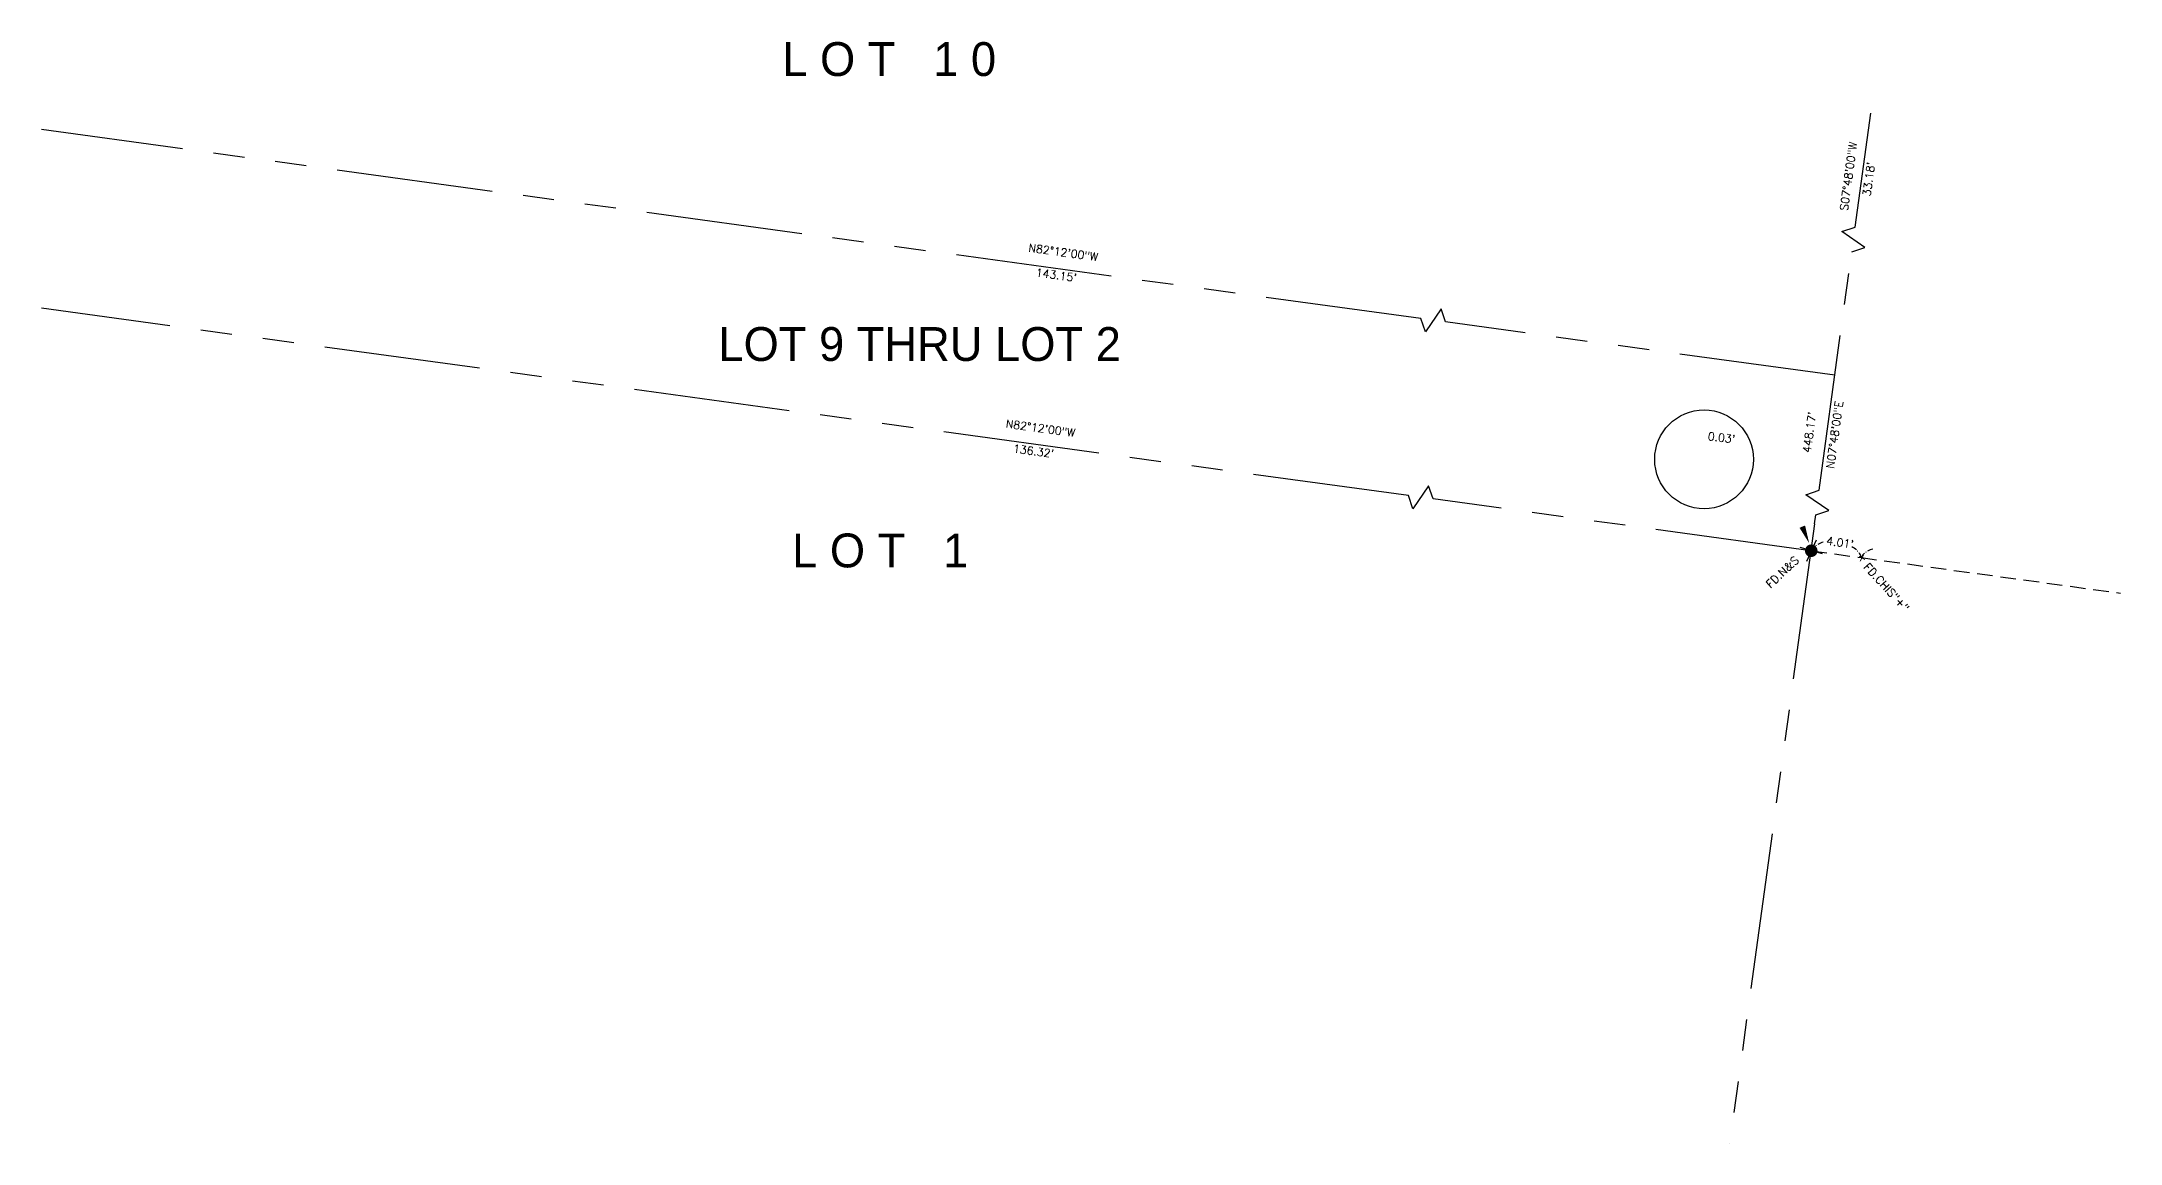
# Model space of a CAD drawing. Extents: x 3812 to 5524, y 4309 to 5867.
# Drawn here: x 5357.6 to 5523.9, y 4842.4 to 4930.5 of the extents above; entities that cross this region are included whole.
import ezdxf
from ezdxf.enums import TextEntityAlignment as Align

# ---------------------------------------------------------------- set-up
doc = ezdxf.new("R2010")
doc.units = 0
doc.header["$LTSCALE"] = 10
doc.header["$MEASUREMENT"] = 0
doc.linetypes.add('HIDDEN2', pattern=[0.1875, 0.125, -0.0625])
doc.linetypes.add('PHANTOM', pattern=[2.5, 1.25, -0.25, 0.25, -0.25, 0.25, -0.25])
doc.layers.get('0').update_dxf_attribs({"linetype": 'CONTINUOUS'})
for name, color, linetype in [('BNDRY-REC', 4, 'PHANTOM'), ('LEGEND', 7, 'CONTINUOUS'), ('TEXTM', 11, 'CONTINUOUS'), ('TIES', 7, 'HIDDEN2')]:
    doc.layers.add(name, color=color, linetype=linetype)
doc.styles.add('L80', font='simplex.shx', dxfattribs={"height": 0.8})
doc.styles.add('SHADOW', font='SHADOW2.SHX')

# ---------------------------------------------------------------- blocks, each defined once
blk = doc.blocks.new('PCOR')
blk.add_circle((0.09, 0.075), 0.00159)
for centre, radius, start, end in [((0.219, -0.171), 0.278, 122.8036, 139.2683), ((0.217, -0.184), 0.288, 94.2373, 111.1072)]:
    blk.add_arc(centre, radius, start, end)

msp = doc.modelspace()

# ---------------------------------------------------------------- linework, layer by layer
at = {"layer": 'BNDRY-REC'}
msp.add_line((5499.42, 4891.91), (5492.64, 4842.37), dxfattribs=at)
for points in [[(5499.42, 4891.91), (5499.52, 4892.63), (5500.58, 4892.99), (5498.73, 4894.25), (5499.79, 4894.61), (5502.4, 4913.67), (5503.46, 4914.03), (5501.62, 4915.3), (5502.67, 4915.66), (5503.93, 4924.78)], [(5501.05, 4903.8), (5469.92, 4908.07), (5469.56, 4909.13), (5468.3, 4907.28), (5467.94, 4908.34), (5357.6, 4923.45)], [(5499.13, 4889.77), (5468.92, 4893.91), (5468.56, 4894.97), (5467.3, 4893.13), (5466.94, 4894.18), (5357.6, 4909.16)]]:
    msp.add_lwpolyline(points, dxfattribs=at)
at = {"layer": 'TEXTM'}
for p, q in [((5500.06, 4889.51), (5498.27, 4890.03)), ((5499.55, 4890.62), (5498.79, 4888.92))]:
    msp.add_line(p, q, dxfattribs=at)
msp.add_lwpolyline([(5499, 4890.37, 0, 0.48, 0), (5498.45, 4891.7, 0, 0, 0.404233), (5494.71, 4893.33, 0, 0, -0.392906), (5493.46, 4893.84, 0, 0, 4.560444)], format="xyseb", dxfattribs=at)
at = {"layer": 'TEXTM', "const_width": 0.5}
msp.add_lwpolyline([(5499.06, 4890, 1), (5499.27, 4889.54, 1)], format="xyb", close=True, dxfattribs=at)
at = {"layer": 'TEXTM'}
msp.add_circle((5490.59, 4897.08), 3.95, dxfattribs=at)
at = {"layer": 'TIES'}
for p, q in [((5499.17, 4889.77), (5503.15, 4889.22)), ((5503.15, 4889.22), (5523.9, 4886.38))]:
    msp.add_line(p, q, dxfattribs=at)

# ---------------------------------------------------------------- block references
at = {"layer": 'TEXTM', "xscale": 5.6, "zscale": 5.6}
for p, yscale, rotation in [((5499.13, 4889.71), 5.6, 8.989720846363616), ((5503.17, 4889.15), -5.6, 156.0802283002203), ((5503.11, 4889.16), 5.6, 8.989720846363616)]:
    msp.add_blockref('PCOR', p, dxfattribs=dict(at, yscale=yscale, rotation=rotation))

# ---------------------------------------------------------------- texts
at = {"layer": 'LEGEND', "style": 'SHADOW'}
for s, height, p in [('L O T   1 0', 2.7082, (5416.85, 4927.74)), ('LOT 9 THRU LOT 2', 2.7082, (5411.74, 4904.95)), ('L O T   1 ', 2.708, (5417.64, 4888.44))]:
    msp.add_text(s, height=height, dxfattribs=at).set_placement(p)
at = {"layer": 'TEXTM', "style": 'L80'}
for s, rotation, p in [('S07%%d48\'00"W', 82.2, (5502.46, 4919.68)), ("33.18'", 82.2, (5504.09, 4919.45)), ('N82%%d12\'00"W', 352.2, (5439.29, 4913.32)), ("143.15'", 352.2, (5438.73, 4911.5)), ('N07%%d48\'00"E', 82.2, (5501.35, 4899.01)), ('N82%%d12\'00"W', 352.2, (5437.47, 4899.25)), ("448.17'", 82.2, (5499.34, 4899.2)), ("136.32'", 352.2, (5436.91, 4897.42))]:
    msp.add_text(s, height=0.64, rotation=rotation, dxfattribs=at).set_placement(p, align=Align.CENTER)
for s, rotation, p in [("0.03'", 353.0245, (5490.86, 4898.63)), ("4.01'", 352.0628, (5500.34, 4890.26)), ('+', 330.8718, (5502.78, 4889.12)), ('FD.N&S', 43.3662, (5495.91, 4886.73)), ('FD.CHIS"+"', 312.4406, (5503.31, 4888.43))]:
    msp.add_text(s, height=0.64, rotation=rotation, dxfattribs=at).set_placement(p)

doc.saveas('drawing.dxf')
